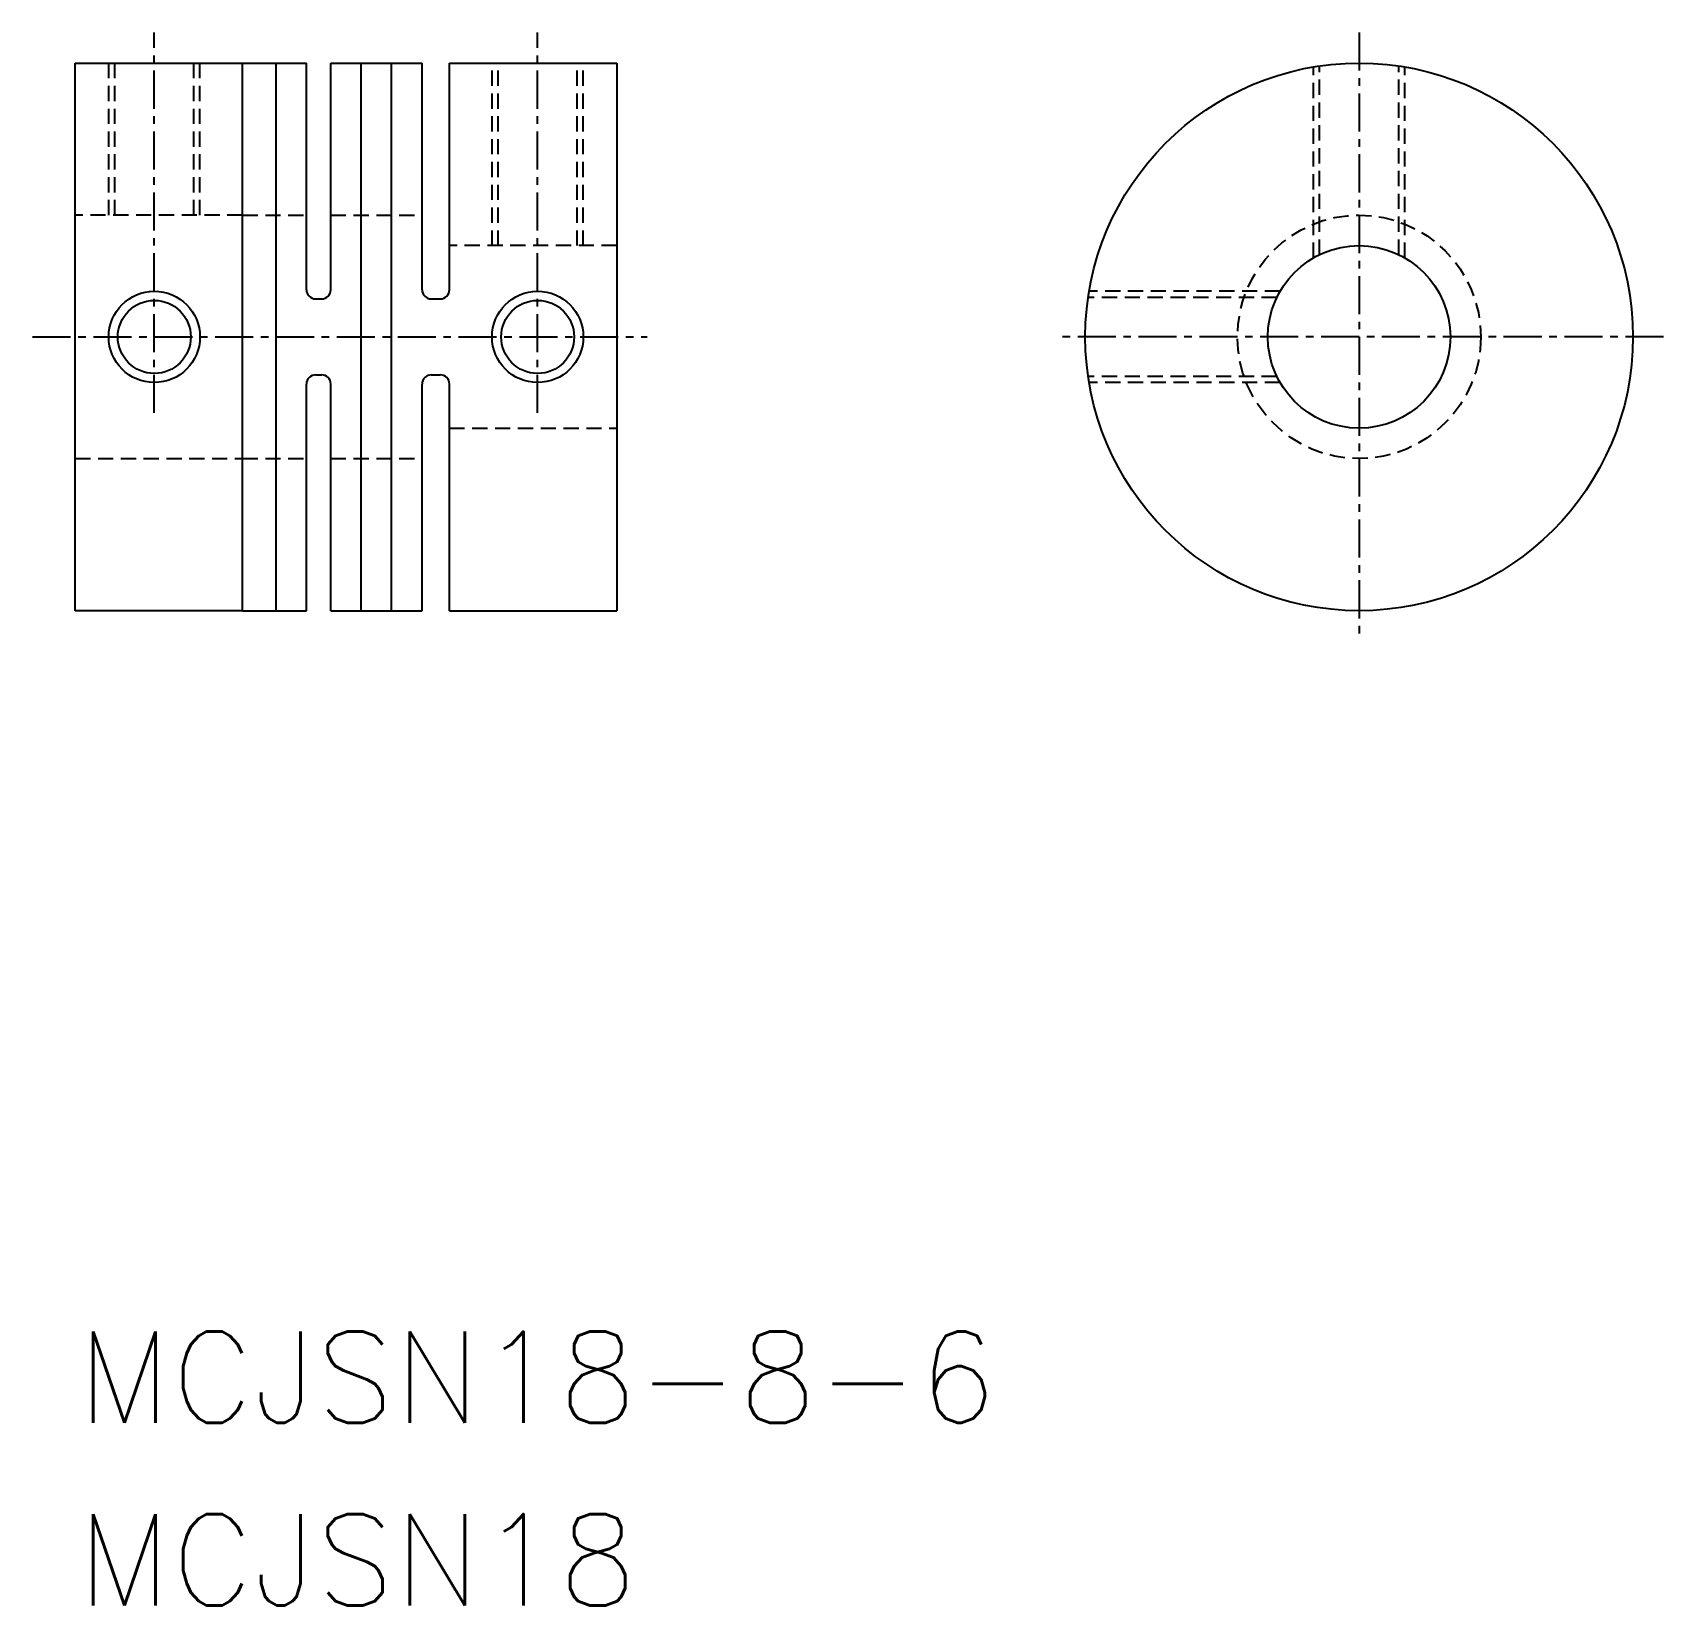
# Model space of a CAD drawing. Extents: x 57.1 to 110.7, y 60.2 to 111.9.
import ezdxf

# ---------------------------------------------------------------- set-up
doc = ezdxf.new("R2010")
doc.units = 0
doc.linetypes.add('CENTER', pattern=[2, 1.25, -0.25, 0.25, -0.25])
doc.linetypes.add('DASHED', pattern=[0.75, 0.5, -0.25])
doc.layers.get('0').update_dxf_attribs({"linetype": 'CONTINUOUS'})
doc.layers.add('CENTER', color=1, linetype='CENTER')
doc.styles.add('MISUMI', font='txt.shx')

msp = doc.modelspace()

# ---------------------------------------------------------------- linework, layer by layer
at = {"color": 7, "linetype": 'CONTINUOUS'}
for p, q in [((58.539, 92.913), (58.539, 110.913)), ((58.539, 110.913), (64.039, 110.913)), ((64.039, 101.913), (64.039, 110.913)), ((64.039, 110.913), (66.139, 110.913)), ((65.139, 101.913), (65.139, 110.913)), ((66.139, 103.463), (66.139, 110.913)), ((66.939, 103.463), (66.939, 110.913)), ((66.939, 110.913), (69.939, 110.913)), ((67.939, 101.913), (67.939, 110.913)), ((68.939, 101.913), (68.939, 110.913)), ((69.939, 103.463), (69.939, 110.913)), ((70.839, 103.463), (70.839, 110.913)), ((70.839, 110.913), (76.339, 110.913)), ((76.339, 110.913), (76.339, 92.913)), ((66.439, 103.163), (66.639, 103.163)), ((70.239, 103.163), (70.539, 103.163)), ((64.039, 92.913), (64.039, 101.913)), ((65.139, 92.913), (65.139, 101.913)), ((67.939, 92.913), (67.939, 101.913)), ((68.939, 92.913), (68.939, 101.913)), ((66.139, 92.913), (66.139, 100.363)), ((66.439, 100.663), (66.639, 100.663)), ((66.939, 92.913), (66.939, 100.363)), ((69.939, 92.913), (69.939, 100.363)), ((70.239, 100.663), (70.539, 100.663)), ((70.839, 92.913), (70.839, 100.363)), ((64.039, 92.913), (58.539, 92.913)), ((64.039, 92.913), (66.139, 92.913)), ((66.939, 92.913), (69.939, 92.913)), ((70.839, 92.913), (76.339, 92.913))]:
    msp.add_line(p, q, dxfattribs=at)
at = {"color": 3, "linetype": 'DASHED'}
for p, q in [((59.639, 105.913), (59.639, 110.913)), ((59.839, 105.913), (59.839, 110.913)), ((62.439, 105.913), (62.439, 110.913)), ((62.639, 105.913), (62.639, 110.913)), ((72.239, 104.913), (72.239, 110.913)), ((72.439, 104.913), (72.439, 110.913)), ((75.039, 104.913), (75.039, 110.913)), ((75.239, 104.913), (75.239, 110.913)), ((99.239, 104.511), (99.239, 110.787)), ((99.439, 104.617), (99.439, 110.819)), ((102.039, 104.617), (102.039, 110.819)), ((102.239, 104.511), (102.239, 110.787)), ((64.039, 105.913), (58.539, 105.913)), ((64.039, 105.913), (66.139, 105.913)), ((66.939, 105.913), (69.939, 105.913)), ((76.339, 104.913), (70.839, 104.913)), ((98.035, 103.213), (91.834, 103.213)), ((98.141, 103.413), (91.865, 103.413)), ((98.035, 100.613), (91.834, 100.613)), ((98.141, 100.413), (91.865, 100.413)), ((70.839, 98.913), (76.339, 98.913)), ((58.539, 97.913), (64.039, 97.913)), ((64.039, 97.913), (66.139, 97.913)), ((66.939, 97.913), (69.939, 97.913))]:
    msp.add_line(p, q, dxfattribs=at)
at = {"color": 7, "linetype": 'CONTINUOUS'}
for centre, radius in [((100.739, 101.913), 9), ((100.739, 101.913), 3), ((61.139, 101.913), 1.2), ((73.739, 101.913), 1.2)]:
    msp.add_circle(centre, radius, dxfattribs=at)
at = {"color": 3, "linetype": 'DASHED'}
msp.add_circle((100.739, 101.913), 4, dxfattribs=at)
at = {"color": 3, "linetype": 'CONTINUOUS'}
for centre in [(61.139, 101.913), (73.739, 101.913)]:
    msp.add_circle(centre, 1.5, dxfattribs=at)
at = {"color": 7, "linetype": 'CONTINUOUS'}
for centre, start, end in [((66.439, 103.463), 180, 270), ((66.639, 103.463), 270, 0), ((70.239, 103.463), 180, 270), ((70.539, 103.463), 270, 0), ((66.439, 100.363), 90, 180), ((66.639, 100.363), 0, 90), ((70.239, 100.363), 90, 180), ((70.539, 100.363), 0, 90)]:
    msp.add_arc(centre, 0.3, start, end, dxfattribs=at)
at = {"layer": 'CENTER', "color": 1, "linetype": 'CENTER'}
for p, q in [((61.139, 99.413), (61.139, 111.913)), ((73.739, 99.413), (73.739, 111.913)), ((100.739, 111.913), (100.739, 91.913)), ((57.139, 101.913), (77.339, 101.913)), ((110.739, 101.913), (90.739, 101.913))]:
    msp.add_line(p, q, dxfattribs=at)

# ---------------------------------------------------------------- texts
at = {"color": 7, "linetype": 'CONTINUOUS', "style": 'MISUMI'}
for s, p in [('MCJSN18-8-6', (58.612, 66.224)), ('MCJSN18', (58.612, 60.224))]:
    msp.add_text(s, height=3, dxfattribs=at).set_placement(p)

doc.saveas('drawing.dxf')
